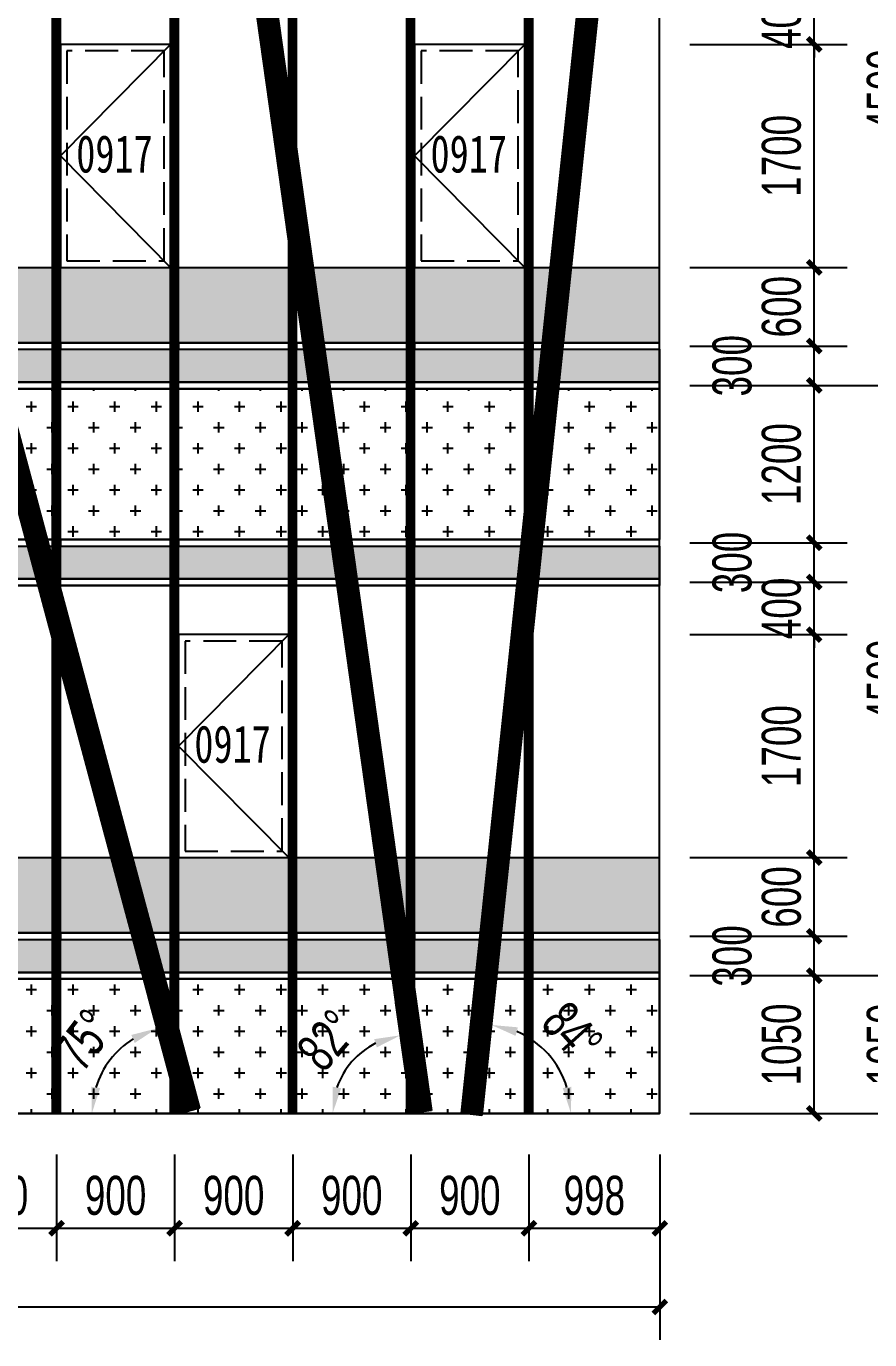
# Model space of a CAD drawing. Extents: x -483182 to 812890, y -390528 to -214858.
# Drawn here: x -419916 to -413487, y -316430 to -306416 of the extents above; entities that cross this region are included whole.
import ezdxf

# ---------------------------------------------------------------- set-up
doc = ezdxf.new("R2010")
doc.units = 0
doc.header["$LTSCALE"] = 1000
doc.header["$MEASUREMENT"] = 0
doc.linetypes.add('DASH', pattern=[0.35, 0.25, -0.1])
for name, color, linetype in [('01-标注_尺寸', 124, 'Continuous'), ('01-标注_轴线坐标', 132, 'Continuous'), ('05-填充_156', 156, 'Continuous'), ('05-填充_168', 168, 'Continuous'), ('05-填充_18', 18, 'Continuous'), ('05-填充_天正', 14, 'Continuous'), ('A-C_幕墙龙骨', 133, 'Continuous'), ('A-C_窗', 140, 'Continuous'), ('D-铝板', 181, 'Continuous')]:
    doc.layers.add(name, color=color, linetype=linetype)
doc.layers.add('04-不打印_辅助线', color=165, linetype='Continuous', plot=False)
doc.styles.add('_TCH_DIM_T3', font='ros.shx', dxfattribs={"width": 0.705882, "bigfont": 'jd.shx'})
doc.styles.get("Standard").update_dxf_attribs({"font": 'STXIHEI_0.TTF', "width": 0.75})
doc.dimstyles.new('_TCH_ARCH&&100', dxfattribs={"dimtxt": 297.5, "dimasz": 100, "dimexe": 250, "dimexo": 300, "dimgap": 100, "dimtad": 1, "dimdec": 0, "dimzin": 0, "dimdsep": 46, "dimtxsty": '_TCH_DIM_T3', "dimblk": 'ARCHTICK', "dimcen": 0.09, "dimclrt": 7, "dimazin": 2, "dimtfac": 1, "dimtdec": 0, "dimtix": 1, "dimtmove": 2, "dimatfit": 3, "dimfxl": 0, "dimtolj": 1, "dimtzin": 0, "dimarcsym": 0})
doc.dimstyles.new('_TCH_ARROW&&100', dxfattribs={"dimtxt": 297.5, "dimasz": 200, "dimexe": 250, "dimexo": 300, "dimgap": 100, "dimtad": 1, "dimdec": 0, "dimzin": 0, "dimdsep": 46, "dimtxsty": '_TCH_DIM_T3', "dimcen": 0.09, "dimclrt": 7, "dimazin": 2, "dimtfac": 1, "dimtdec": 0, "dimtix": 1, "dimtmove": 2, "dimatfit": 3, "dimfxl": 0, "dimtolj": 1, "dimtzin": 0, "dimarcsym": 0})
pattern_1 = [(0, (-32122, 317429.43), (158.75, 158.75), [79.375, -238.125]), (90, (-32082.32, 317389.74), (-158.75, 158.75), [79.375, -238.125])]
pattern_2 = [(0, (-32249, 317429.43), (158.75, 158.75), [79.375, -238.125]), (90, (-32209.32, 317389.74), (-158.75, 158.75), [79.375, -238.125])]
pattern_3 = [(50, (-79620, 360570.43), (364.36934, -31.87817), [38.1, -419.1]), (355, (-79620, 360570.43), (-70.48565, 382.1133), [30.48, -335.28]), (100.451, (-79589.64, 360567.77), (293.885, 350.23338), [32.38, -356.18]), (46.1842, (-79620, 360672.03), (542.1581, -84.08466), [57.15, -628.65]), (96.6356, (-79574.8, 360665), (474.8085, 494.8511), [48.57, -534.27]), (351.184, (-79620, 360672.03), (474.8092, 494.8502), [45.72, -502.92]), (21, (-79569.2, 360646.63), (303.22976, -204.53104), [38.1, -419.1]), (326, (-79569.2, 360646.63), (123.60406, 368.37593), [30.48, -335.28]), (71.4514, (-79543.93, 360629.6), (426.83298, 163.8457), [32.38, -356.18]), (37.5, (-79620, 360570.43), (6.177207, 169.11008), [0, -331.216, 0, -340.36, 0, -336.55]), (7.5, (-79620, 360570.43), (133.639325, 200.36115), [0, -194.056, 0, -323.596, 0, -128.27]), (327.5, (-79733.28, 360570.43), (271.18119, -11.45749), [0, -127, 0, -396.24, 0, -525.78]), (317.5, (-79784.08, 360570.43), (296.25836, 50.85298), [0, -165.1, 0, -263.144, 0, -373.38])]

# ---------------------------------------------------------------- blocks, each defined once
blk = doc.blocks.new('*U395')
at = {"layer": '05-填充_156'}
h = blk.add_hatch(dxfattribs=at)
h.set_pattern_fill('CROSS', color=136, scale=100)
h.set_pattern_definition(pattern_1)
h.paths.add_polyline_path([(0, 5375), (967, 5375), (967, 4225), (0, 4225)])
h = blk.add_hatch(dxfattribs=at)
h.set_pattern_fill('CROSS', color=136, scale=100)
h.set_pattern_definition(pattern_1)
h.paths.add_polyline_path([(0, 875), (967, 875), (967, -150), (0, -150)])
at = {"layer": '05-填充_168'}
h = blk.add_hatch(color=256, dxfattribs=at)
h.dxf.hatch_style = 1
h.paths.add_polyline_path([(0, 5675), (967, 5675), (967, 5425), (0, 5425)])
h = blk.add_hatch(color=256, dxfattribs=at)
h.dxf.hatch_style = 1
h.paths.add_polyline_path([(0, 4175), (967, 4175), (967, 3925), (0, 3925)])
h = blk.add_hatch(color=256, dxfattribs=at)
h.dxf.hatch_style = 1
h.paths.add_polyline_path([(0, 1175), (967, 1175), (967, 925), (0, 925)])
for points in [[(0, 6300), (967, 6300)], [(0, 5725), (967, 5725)], [(0, 5675), (967, 5675)], [(0, 5675), (967, 5675)], [(0, 5425), (967, 5425)], [(0, 5375), (967, 5375)], [(0, 4225), (967, 4225)], [(0, 4175), (967, 4175)], [(0, 3925), (967, 3925)], [(0, 3875), (967, 3875)], [(0, 1800), (967, 1800)], [(0, 1225), (967, 1225)], [(0, 1175), (967, 1175)], [(0, 925), (967, 925)], [(0, 875), (967, 875)]]:
    blk.add_lwpolyline(points)
for points in [[(0, 5675), (967, 5675), (967, 5725), (0, 5725)], [(0, 5675), (967, 5675), (967, 5425), (0, 5425)], [(967, 5375), (0, 5375), (0, 5425), (967, 5425)], [(0, 5375), (967, 5375), (967, 4225), (0, 4225)], [(0, 4175), (967, 4175), (967, 4225), (0, 4225)], [(0, 4175), (967, 4175), (967, 3925), (0, 3925)], [(967, 3875), (0, 3875), (0, 3925), (967, 3925)], [(0, 1175), (967, 1175), (967, 1225), (0, 1225)], [(0, 1175), (967, 1175), (967, 925), (0, 925)], [(967, 875), (0, 875), (0, 925), (967, 925)], [(0, 875), (967, 875), (967, -150), (0, -150)]]:
    blk.add_lwpolyline(points, close=True)
blk = doc.blocks.new('*U396')
at = {"layer": '05-填充_156'}
h = blk.add_hatch(dxfattribs=at)
h.set_pattern_fill('CROSS', color=136, scale=100)
h.set_pattern_definition(pattern_2)
h.paths.add_polyline_path([(0, 5375), (840, 5375), (840, 4225), (0, 4225)])
h = blk.add_hatch(dxfattribs=at)
h.set_pattern_fill('CROSS', color=136, scale=100)
h.set_pattern_definition(pattern_2)
h.paths.add_polyline_path([(0, 875), (840, 875), (840, -150), (0, -150)])
at = {"layer": '05-填充_168'}
h = blk.add_hatch(color=256, dxfattribs=at)
h.dxf.hatch_style = 1
h.paths.add_polyline_path([(0, 5675), (840, 5675), (840, 5425), (0, 5425)])
h = blk.add_hatch(color=256, dxfattribs=at)
h.dxf.hatch_style = 1
h.paths.add_polyline_path([(0, 4175), (840, 4175), (840, 3925), (0, 3925)])
h = blk.add_hatch(color=256, dxfattribs=at)
h.dxf.hatch_style = 1
h.paths.add_polyline_path([(0, 1175), (840, 1175), (840, 925), (0, 925)])
for points in [[(0, 6300), (840, 6300)], [(0, 5725), (840, 5725)], [(0, 5675), (840, 5675)], [(0, 5675), (840, 5675)], [(0, 5425), (840, 5425)], [(0, 5375), (840, 5375)], [(0, 4225), (840, 4225)], [(0, 4175), (840, 4175)], [(0, 3925), (840, 3925)], [(0, 3875), (840, 3875)], [(0, 1800), (840, 1800)], [(0, 1225), (840, 1225)], [(0, 1175), (840, 1175)], [(0, 925), (840, 925)], [(0, 875), (840, 875)]]:
    blk.add_lwpolyline(points)
for points in [[(0, 5675), (840, 5675), (840, 5725), (0, 5725)], [(0, 5675), (840, 5675), (840, 5425), (0, 5425)], [(840, 5375), (0, 5375), (0, 5425), (840, 5425)], [(0, 5375), (840, 5375), (840, 4225), (0, 4225)], [(0, 4175), (840, 4175), (840, 4225), (0, 4225)], [(0, 4175), (840, 4175), (840, 3925), (0, 3925)], [(840, 3875), (0, 3875), (0, 3925), (840, 3925)], [(0, 1175), (840, 1175), (840, 1225), (0, 1225)], [(0, 1175), (840, 1175), (840, 925), (0, 925)], [(840, 875), (0, 875), (0, 925), (840, 925)], [(0, 875), (840, 875), (840, -150), (0, -150)]]:
    blk.add_lwpolyline(points, close=True)
blk = doc.blocks.new('*U43')
at = {"layer": 'A-C_窗'}
blk.add_blockref('*U396', (-420, -3150), dxfattribs=at)
blk = doc.blocks.new('*U44')
at = {"layer": 'A-C_窗', "color": 0, "linetype": 'ByBlock', "lineweight": -2, "transparency": 16777216}
for p in [(19800, 0), (20700, 0), (21600, 0), (22500, 0), (23400, 0)]:
    blk.add_blockref('*U43', p, dxfattribs=at)
blk = doc.blocks.new('*U408')
blk.add_lwpolyline([(78, 0), (-78, 0), (-78, 12591), (78, 12591)], close=True)
at = {"layer": '05-填充_18', "const_width": 155}
blk.add_lwpolyline([(0, 0), (0, 12591)], dxfattribs=at)
blk = doc.blocks.new('*U407')
blk.add_lwpolyline([(78, 0), (-78, 0), (-78, 12482), (78, 12482)], close=True)
at = {"layer": '05-填充_18', "const_width": 155}
blk.add_lwpolyline([(0, 0), (0, 12482)], dxfattribs=at)
blk = doc.blocks.new('*U406')
blk.add_lwpolyline([(78, 0), (-78, 0), (-78, 12632), (78, 12632)], close=True)
at = {"layer": '05-填充_18', "const_width": 155}
blk.add_lwpolyline([(0, 0), (0, 12632)], dxfattribs=at)
blk = doc.blocks.new('A$C79AD49DE')
at = {"layer": 'D-铝板'}
for name, p, rotation in [('*U406', (23682, -11012), 353.9999999999999), ('*U407', (23299, -10993), 7.999999999999984), ('*U408', (21532, -10984), 14.99884854727741)]:
    blk.add_blockref(name, p, dxfattribs=dict(at, rotation=rotation))
blk = doc.blocks.new('*U722')
blk.add_lwpolyline([(0, 0), (840, 0), (840, 1700), (0, 1700)], close=True)
blk.add_lwpolyline([(840, 1700), (0, 850), (840, 0)])
at = {"linetype": 'DASH'}
blk.add_lwpolyline([(50, 50), (790, 50), (790, 1650), (50, 1650)], close=True, dxfattribs=at)
at = {"layer": '04-不打印_辅助线', "width": 0.75}
blk.add_text('0917', height=285.4, dxfattribs=at).set_placement((121, 723))
blk = doc.blocks.new('utrstaeyh')
at = {"layer": '05-填充_天正'}
h = blk.add_hatch(dxfattribs=at)
h.set_pattern_fill('AR-CONC', color=256, scale=200)
h.set_pattern_definition(pattern_3)
h.paths.add_polyline_path([(-831, 6300), (-967, 6300), (-967, 5725), (-892, 5725)])
h.paths.add_polyline_path([(-675, 6300), (0, 6300), (0, 5725), (-736, 5725)])
h.paths.add_polyline_path([(-1027, 6300), (-1867, 6300), (-1867, 5725), (-1027, 5725)])
h.paths.add_polyline_path([(-1927, 6300), (-2641, 6300), (-2561, 5725), (-1927, 5725)])
h.paths.add_polyline_path([(-2827, 6300), (-3667, 6300), (-3667, 5725), (-2827, 5725)])
h.paths.add_polyline_path([(-3727, 6300), (-4567, 6300), (-4567, 5725), (-3727, 5725)])
h.paths.add_polyline_path([(-4627, 6300), (-5224, 6300), (-5070, 5725), (-4627, 5725)])
h.paths.add_polyline_path([(-5385, 6300), (-5467, 6300), (-5467, 5725), (-5231, 5725)])
h.paths.add_polyline_path([(-5527, 6300), (-6367, 6300), (-6367, 5725), (-5527, 5725)])
h.paths.add_polyline_path([(-8041, 6300), (-8167, 6300), (-8167, 5725), (-8101, 5725)])
h.paths.add_polyline_path([(-6427, 6300), (-7267, 6300), (-7267, 5725), (-6427, 5725)])
h.paths.add_polyline_path([(-7327, 6300), (-7885, 6300), (-7945, 5725), (-7327, 5725)])
h.paths.add_polyline_path([(-8227, 6300), (-8861, 6300), (-8962, 5725), (-8227, 5725)])
h.paths.add_polyline_path([(-9127, 6300), (-9967, 6300), (-9967, 5725), (-9127, 5725)])
h.paths.add_polyline_path([(-10927, 5725), (-10927, 6213), (-11105, 5725)])
h.paths.add_polyline_path([(-10027, 6300), (-10867, 6300), (-10867, 5725), (-10027, 5725)])
h.paths.add_polyline_path([(-11060, 6300), (-11767, 6300), (-11767, 5725), (-11270, 5725)])
h.paths.add_polyline_path([(-11827, 6300), (-12667, 6300), (-12667, 5725), (-11827, 5725)])
h.paths.add_polyline_path([(-12727, 6300), (-13567, 6300), (-13567, 5725), (-12727, 5725)])
h.paths.add_polyline_path([(-13627, 6300), (-14467, 6300), (-14467, 6238), (-14404, 5725), (-13627, 5725)])
h.paths.add_polyline_path([(-14631, 6300), (-15367, 6300), (-15367, 5725), (-14560, 5725)])
h.paths.add_polyline_path([(-15427, 6300), (-16267, 6300), (-16267, 5725), (-15427, 5725)])
h.paths.add_polyline_path([(-16327, 6300), (-16921, 6300), (-17043, 5725), (-16327, 5725)])
h.paths.add_polyline_path([(-17227, 6300), (-18067, 6300), (-18067, 5725), (-17227, 5725)])
h.paths.add_polyline_path([(-18127, 6300), (-18967, 6300), (-18967, 5725), (-18127, 5725)])
h.paths.add_polyline_path([(-19027, 6300), (-19291, 6300), (-19467, 5725), (-19027, 5725)])
h.paths.add_polyline_path([(-19453, 6300), (-19867, 6300), (-19867, 5725), (-19629, 5725)])
h.paths.add_polyline_path([(-19927, 6300), (-20544, 6300), (-20720, 5725), (-19927, 5725)])
h.paths.add_polyline_path([(-24427, 6300), (-25267, 6300), (-25267, 5725), (-24427, 5725)])
h.paths.add_polyline_path([(-23875, 6300), (-24367, 6300), (-24367, 5725), (-23815, 5725)])
h.paths.add_polyline_path([(-23527, 6300), (-23719, 6300), (-23659, 5725), (-23527, 5725)])
h.paths.add_polyline_path([(-22627, 6300), (-23467, 6300), (-23467, 5725), (-22627, 5725)])
h.paths.add_polyline_path([(-21727, 6300), (-22567, 6300), (-22567, 5725), (-21727, 5725)])
h.paths.add_polyline_path([(-20882, 5725), (-20827, 5905), (-20827, 6300), (-21667, 6300), (-21667, 5725)])
h = blk.add_hatch(dxfattribs=at)
h.set_pattern_fill('AR-CONC', color=256, scale=200)
h.set_pattern_definition(pattern_3)
h.paths.add_polyline_path([(-967, 1800), (0, 1800), (0, 1225), (-967, 1225)])
h.paths.add_polyline_path([(-1148, 1800), (-1027, 1800), (-1027, 1225), (-1209, 1225)])
h.paths.add_polyline_path([(-1927, 1800), (-2009, 1800), (-1927, 1217)])
h.paths.add_polyline_path([(-1867, 1800), (-1304, 1800), (-1365, 1225), (-1867, 1225)])
h.paths.add_polyline_path([(-2767, 1800), (-2165, 1800), (-2085, 1225), (-2767, 1225)])
h.paths.add_polyline_path([(-2827, 1800), (-3667, 1800), (-3667, 1225), (-2827, 1225)])
h.paths.add_polyline_path([(-4019, 1800), (-3727, 1800), (-3727, 1225), (-3865, 1225)])
h.paths.add_polyline_path([(-4179, 1800), (-4567, 1800), (-4567, 1225), (-4025, 1225)])
h.paths.add_polyline_path([(-4627, 1800), (-5467, 1800), (-5467, 1225), (-4627, 1225)])
h.paths.add_polyline_path([(-6367, 1800), (-5527, 1800), (-5527, 1225), (-6367, 1225)])
h.paths.add_polyline_path([(-7267, 1800), (-6427, 1800), (-6427, 1225), (-7267, 1225)])
h.paths.add_polyline_path([(-8167, 1800), (-7327, 1800), (-7327, 1225), (-8167, 1225)])
h.paths.add_polyline_path([(-8227, 1800), (-8358, 1800), (-8418, 1225), (-8227, 1225)])
h.paths.add_polyline_path([(-9067, 1800), (-8514, 1800), (-8574, 1225), (-9067, 1225)])
h.paths.add_polyline_path([(-9654, 1800), (-9127, 1800), (-9127, 1225), (-9755, 1225)])
h.paths.add_polyline_path([(-9811, 1800), (-9967, 1800), (-9967, 1225), (-9913, 1225)])
h.paths.add_polyline_path([(-10027, 1800), (-10867, 1800), (-10867, 1225), (-10027, 1225)])
h.paths.add_polyline_path([(-11767, 1800), (-10927, 1800), (-10927, 1225), (-11767, 1225)])
h.paths.add_polyline_path([(-11827, 1800), (-12533, 1800), (-12667, 1433), (-12667, 1225), (-11827, 1225)])
h.paths.add_polyline_path([(-12727, 1800), (-12727, 1721), (-12908, 1225), (-13567, 1225), (-13567, 1800)])
h.paths.add_polyline_path([(-13922, 1800), (-13627, 1800), (-13627, 1225), (-13851, 1225)])
h.paths.add_polyline_path([(-14078, 1800), (-14467, 1800), (-14467, 1225), (-14008, 1225)])
h.paths.add_polyline_path([(-15367, 1800), (-14527, 1800), (-14527, 1225), (-15367, 1225)])
h.paths.add_polyline_path([(-15427, 1800), (-16267, 1800), (-16267, 1225), (-15427, 1225)])
h.paths.add_polyline_path([(-16327, 1800), (-17167, 1800), (-17167, 1225), (-16327, 1225)])
h.paths.add_polyline_path([(-17877, 1800), (-17227, 1800), (-17227, 1225), (-17999, 1225)])
h.paths.add_polyline_path([(-18127, 1800), (-18967, 1800), (-18967, 1225), (-18158, 1225), (-18127, 1370)])
h.paths.add_polyline_path([(-19867, 1800), (-19027, 1800), (-19027, 1225), (-19867, 1225)])
h.paths.add_polyline_path([(-20667, 1800), (-19927, 1800), (-19927, 1225), (-20767, 1225), (-20767, 1473)])
h.paths.add_polyline_path([(-20829, 1800), (-21667, 1800), (-21667, 1225), (-21005, 1225)])
h.paths.add_polyline_path([(-21727, 1800), (-21920, 1800), (-22096, 1225), (-21727, 1225)])
h.paths.add_polyline_path([(-22082, 1800), (-22567, 1800), (-22567, 1225), (-22258, 1225)])
h.paths.add_polyline_path([(-23246, 1800), (-22627, 1800), (-22627, 1225), (-23186, 1225)])
h.paths.add_polyline_path([(-23402, 1800), (-23467, 1800), (-23467, 1225), (-23342, 1225)])
h.paths.add_polyline_path([(-24427, 1800), (-25267, 1800), (-25267, 1225), (-24427, 1225)])
h.paths.add_polyline_path([(-23527, 1800), (-24367, 1800), (-24367, 1225), (-23527, 1225)])
at = {"layer": '05-填充_18', "const_width": 60}
for points in [[(-1897, -150), (-1897, 12301)], [(-997, -150), (-997, 12348)], [(-3697, -150), (-3697, 12206)], [(-2797, -150), (-2797, 12253)], [(-4597, -150), (-4597, 12159)]]:
    blk.add_lwpolyline(points, dxfattribs=at)
at = {"layer": 'A-C_幕墙龙骨'}
for points in [[(-1027, -150), (-1027, 12346)], [(-967, -150), (-967, 12349)], [(-2827, -150), (-2827, 12252)], [(-2767, -150), (-2767, 12255)], [(-1927, -150), (-1927, 12299)], [(-1867, -150), (-1867, 12302)], [(-4627, -150), (-4627, 12157)], [(-4567, -150), (-4567, 12161)], [(-3727, -150), (-3727, 12205)], [(-3667, -150), (-3667, 12208)]]:
    blk.add_lwpolyline(points, dxfattribs=at)
at = {"layer": 'A-C_窗'}
blk.add_lwpolyline([(0, 12400), (-26711, 11000), (-26711, 7013), (-25299, 7000), (-25297, -150), (0, -150), (0, 12400)], dxfattribs=at)
for name, p in [('*U722', (-4567, 6300)), ('*U722', (-1867, 6300)), ('*U44', (-24847, 3150)), ('*U395', (-967, 0))]:
    blk.add_blockref(name, p, dxfattribs=at)
at = {"layer": 'D-铝板'}
blk.add_blockref('A$C79AD49DE', (-25114, 10854), dxfattribs=at)
blk = doc.blocks.new('_ArchTick')
at = {"color": 0, "linetype": 'ByBlock', "const_width": 0.4}
blk.add_lwpolyline([(-0.5, -0.5), (0.5, 0.5)], dxfattribs=at)
blk = doc.blocks.new('*D1671')
at = {"layer": '01-标注_尺寸', "color": 0, "lineweight": -2, "transparency": 16777216}
for p, q in [((-420585, -315018), (-420585, -315830)), ((-419685, -315018), (-419685, -315830)), ((-420585, -315580), (-419685, -315580))]:
    blk.add_line(p, q, dxfattribs=at)
at = {"layer": 'Defpoints', "color": 0, "transparency": 16777216}
for p in [(-420585, -314718), (-419685, -314718), (-419685, -315580)]:
    blk.add_point(p, dxfattribs=at)
at = {"layer": '01-标注_尺寸', "color": 0, "lineweight": -2, "transparency": 16777216, "xscale": 100, "yscale": 100, "zscale": 100, "rotation": 180}
blk.add_blockref('_ArchTick', (-420585, -315580), dxfattribs=at)
at = {"layer": '01-标注_尺寸', "color": 0, "lineweight": -2, "transparency": 16777216, "xscale": 100, "yscale": 100, "zscale": 100}
blk.add_blockref('_ArchTick', (-419685, -315580), dxfattribs=at)
at = {"layer": '01-标注_尺寸', "color": 7, "transparency": 16777216, "insert": (-420135, -315331), "char_height": 297.5, "attachment_point": 5, "style": '_TCH_DIM_T3'}
blk.add_mtext('\\A1;900', dxfattribs=at)
blk = doc.blocks.new('*D1672')
at = {"layer": '01-标注_尺寸', "color": 0, "lineweight": -2, "transparency": 16777216}
for p, q in [((-419685, -315018), (-419685, -315830)), ((-418785, -315018), (-418785, -315830)), ((-419685, -315580), (-418785, -315580))]:
    blk.add_line(p, q, dxfattribs=at)
at = {"layer": 'Defpoints', "color": 0, "transparency": 16777216}
for p in [(-419685, -314718), (-418785, -314718), (-418785, -315580)]:
    blk.add_point(p, dxfattribs=at)
at = {"layer": '01-标注_尺寸', "color": 0, "lineweight": -2, "transparency": 16777216, "xscale": 100, "yscale": 100, "zscale": 100, "rotation": 180}
blk.add_blockref('_ArchTick', (-419685, -315580), dxfattribs=at)
at = {"layer": '01-标注_尺寸', "color": 0, "lineweight": -2, "transparency": 16777216, "xscale": 100, "yscale": 100, "zscale": 100}
blk.add_blockref('_ArchTick', (-418785, -315580), dxfattribs=at)
at = {"layer": '01-标注_尺寸', "color": 7, "transparency": 16777216, "insert": (-419235, -315331), "char_height": 297.5, "attachment_point": 5, "style": '_TCH_DIM_T3'}
blk.add_mtext('\\A1;900', dxfattribs=at)
blk = doc.blocks.new('*D1673')
at = {"layer": '01-标注_尺寸', "color": 0, "lineweight": -2, "transparency": 16777216}
for p, q in [((-418785, -315018), (-418785, -315830)), ((-417885, -315018), (-417885, -315830)), ((-418785, -315580), (-417885, -315580))]:
    blk.add_line(p, q, dxfattribs=at)
at = {"layer": 'Defpoints', "color": 0, "transparency": 16777216}
for p in [(-418785, -314718), (-417885, -314718), (-417885, -315580)]:
    blk.add_point(p, dxfattribs=at)
at = {"layer": '01-标注_尺寸', "color": 0, "lineweight": -2, "transparency": 16777216, "xscale": 100, "yscale": 100, "zscale": 100, "rotation": 180}
blk.add_blockref('_ArchTick', (-418785, -315580), dxfattribs=at)
at = {"layer": '01-标注_尺寸', "color": 0, "lineweight": -2, "transparency": 16777216, "xscale": 100, "yscale": 100, "zscale": 100}
blk.add_blockref('_ArchTick', (-417885, -315580), dxfattribs=at)
at = {"layer": '01-标注_尺寸', "color": 7, "transparency": 16777216, "insert": (-418335, -315331), "char_height": 297.5, "attachment_point": 5, "style": '_TCH_DIM_T3'}
blk.add_mtext('\\A1;900', dxfattribs=at)
blk = doc.blocks.new('*D1674')
at = {"layer": '01-标注_尺寸', "color": 0, "lineweight": -2, "transparency": 16777216}
for p, q in [((-417885, -315018), (-417885, -315830)), ((-416985, -315018), (-416985, -315830)), ((-417885, -315580), (-416985, -315580))]:
    blk.add_line(p, q, dxfattribs=at)
at = {"layer": 'Defpoints', "color": 0, "transparency": 16777216}
for p in [(-417885, -314718), (-416985, -314718), (-416985, -315580)]:
    blk.add_point(p, dxfattribs=at)
at = {"layer": '01-标注_尺寸', "color": 0, "lineweight": -2, "transparency": 16777216, "xscale": 100, "yscale": 100, "zscale": 100, "rotation": 180}
blk.add_blockref('_ArchTick', (-417885, -315580), dxfattribs=at)
at = {"layer": '01-标注_尺寸', "color": 0, "lineweight": -2, "transparency": 16777216, "xscale": 100, "yscale": 100, "zscale": 100}
blk.add_blockref('_ArchTick', (-416985, -315580), dxfattribs=at)
at = {"layer": '01-标注_尺寸', "color": 7, "transparency": 16777216, "insert": (-417435, -315331), "char_height": 297.5, "attachment_point": 5, "style": '_TCH_DIM_T3'}
blk.add_mtext('\\A1;900', dxfattribs=at)
blk = doc.blocks.new('*D1675')
at = {"layer": '01-标注_尺寸', "color": 0, "lineweight": -2, "transparency": 16777216}
for p, q in [((-416985, -315018), (-416985, -315830)), ((-416085, -315018), (-416085, -315830)), ((-416985, -315580), (-416085, -315580))]:
    blk.add_line(p, q, dxfattribs=at)
at = {"layer": 'Defpoints', "color": 0, "transparency": 16777216}
for p in [(-416985, -314718), (-416085, -314718), (-416085, -315580)]:
    blk.add_point(p, dxfattribs=at)
at = {"layer": '01-标注_尺寸', "color": 0, "lineweight": -2, "transparency": 16777216, "xscale": 100, "yscale": 100, "zscale": 100, "rotation": 180}
blk.add_blockref('_ArchTick', (-416985, -315580), dxfattribs=at)
at = {"layer": '01-标注_尺寸', "color": 0, "lineweight": -2, "transparency": 16777216, "xscale": 100, "yscale": 100, "zscale": 100}
blk.add_blockref('_ArchTick', (-416085, -315580), dxfattribs=at)
at = {"layer": '01-标注_尺寸', "color": 7, "transparency": 16777216, "insert": (-416535, -315331), "char_height": 297.5, "attachment_point": 5, "style": '_TCH_DIM_T3'}
blk.add_mtext('\\A1;900', dxfattribs=at)
blk = doc.blocks.new('*D1676')
at = {"layer": '01-标注_尺寸', "color": 0, "lineweight": -2, "transparency": 16777216}
for p, q in [((-416085, -315018), (-416085, -315830)), ((-415087, -315018), (-415087, -315830)), ((-416085, -315580), (-415087, -315580))]:
    blk.add_line(p, q, dxfattribs=at)
at = {"layer": 'Defpoints', "color": 0, "transparency": 16777216}
for p in [(-416085, -314718), (-415087, -314718), (-415087, -315580)]:
    blk.add_point(p, dxfattribs=at)
at = {"layer": '01-标注_尺寸', "color": 0, "lineweight": -2, "transparency": 16777216, "xscale": 100, "yscale": 100, "zscale": 100, "rotation": 180}
blk.add_blockref('_ArchTick', (-416085, -315580), dxfattribs=at)
at = {"layer": '01-标注_尺寸', "color": 0, "lineweight": -2, "transparency": 16777216, "xscale": 100, "yscale": 100, "zscale": 100}
blk.add_blockref('_ArchTick', (-415087, -315580), dxfattribs=at)
at = {"layer": '01-标注_尺寸', "color": 7, "transparency": 16777216, "insert": (-415586, -315331), "char_height": 297.5, "attachment_point": 5, "style": '_TCH_DIM_T3'}
blk.add_mtext('\\A1;998', dxfattribs=at)
blk = doc.blocks.new('*D1677')
at = {"layer": '01-标注_尺寸', "color": 0, "lineweight": -2, "transparency": 16777216}
for p, q in [((-441799, -315118), (-441799, -316430)), ((-415087, -315118), (-415087, -316430)), ((-441799, -316180), (-415087, -316180))]:
    blk.add_line(p, q, dxfattribs=at)
at = {"layer": 'Defpoints', "color": 0, "transparency": 16777216}
for p in [(-441799, -314818), (-415087, -314818), (-415087, -316180)]:
    blk.add_point(p, dxfattribs=at)
at = {"layer": '01-标注_尺寸', "color": 0, "lineweight": -2, "transparency": 16777216, "xscale": 100, "yscale": 100, "zscale": 100, "rotation": 180}
blk.add_blockref('_ArchTick', (-441799, -316180), dxfattribs=at)
at = {"layer": '01-标注_尺寸', "color": 0, "lineweight": -2, "transparency": 16777216, "xscale": 100, "yscale": 100, "zscale": 100}
blk.add_blockref('_ArchTick', (-415087, -316180), dxfattribs=at)
at = {"layer": '01-标注_尺寸', "color": 7, "transparency": 16777216, "insert": (-428443, -315931), "char_height": 297.5, "attachment_point": 5, "style": '_TCH_DIM_T3'}
blk.add_mtext('\\A1;26711', dxfattribs=at)
blk = doc.blocks.new('*D1987')
at = {"layer": '01-标注_轴线坐标', "color": 0, "lineweight": -2, "transparency": 16777216}
for p, q in [((-414185, -313654), (-412860, -313654)), ((-413110, -314704), (-413110, -313654)), ((-414185, -314704), (-412860, -314704))]:
    blk.add_line(p, q, dxfattribs=at)
at = {"layer": 'Defpoints', "color": 0, "transparency": 16777216}
for p in [(-414485, -313654), (-413110, -313654), (-414485, -314704)]:
    blk.add_point(p, dxfattribs=at)
at = {"layer": '01-标注_轴线坐标', "color": 0, "lineweight": -2, "transparency": 16777216, "xscale": 100, "yscale": 100, "zscale": 100}
for p, rotation in [((-413110, -313654), 90), ((-413110, -314704), 270)]:
    blk.add_blockref('_ArchTick', p, dxfattribs=dict(at, rotation=rotation))
at = {"layer": '01-标注_轴线坐标', "color": 7, "transparency": 16777216, "insert": (-413359, -314179), "char_height": 297.5, "attachment_point": 5, "rotation": 90, "style": '_TCH_DIM_T3'}
blk.add_mtext('\\A1;1050', dxfattribs=at)
blk = doc.blocks.new('*D1988')
at = {"layer": '01-标注_轴线坐标', "color": 0, "lineweight": -2, "transparency": 16777216}
for p, q in [((-414185, -309154), (-412860, -309154)), ((-413110, -313654), (-413110, -309154)), ((-414185, -313654), (-412860, -313654))]:
    blk.add_line(p, q, dxfattribs=at)
at = {"layer": 'Defpoints', "color": 0, "transparency": 16777216}
for p in [(-414485, -309154), (-413110, -309154), (-414485, -313654)]:
    blk.add_point(p, dxfattribs=at)
at = {"layer": '01-标注_轴线坐标', "color": 0, "lineweight": -2, "transparency": 16777216, "xscale": 100, "yscale": 100, "zscale": 100}
for p, rotation in [((-413110, -309154), 90), ((-413110, -313654), 270)]:
    blk.add_blockref('_ArchTick', p, dxfattribs=dict(at, rotation=rotation))
at = {"layer": '01-标注_轴线坐标', "color": 7, "transparency": 16777216, "insert": (-413359, -311404), "char_height": 297.5, "attachment_point": 5, "rotation": 90, "style": '_TCH_DIM_T3'}
blk.add_mtext('\\A1;4500', dxfattribs=at)
blk = doc.blocks.new('*D1989')
at = {"layer": '01-标注_轴线坐标', "color": 0, "lineweight": -2, "transparency": 16777216}
for p, q in [((-414185, -304654), (-412860, -304654)), ((-413110, -309154), (-413110, -304654)), ((-414185, -309154), (-412860, -309154))]:
    blk.add_line(p, q, dxfattribs=at)
at = {"layer": 'Defpoints', "color": 0, "transparency": 16777216}
for p in [(-414485, -304654), (-413110, -304654), (-414485, -309154)]:
    blk.add_point(p, dxfattribs=at)
at = {"layer": '01-标注_轴线坐标', "color": 0, "lineweight": -2, "transparency": 16777216, "xscale": 100, "yscale": 100, "zscale": 100}
for p, rotation in [((-413110, -304654), 90), ((-413110, -309154), 270)]:
    blk.add_blockref('_ArchTick', p, dxfattribs=dict(at, rotation=rotation))
at = {"layer": '01-标注_轴线坐标', "color": 7, "transparency": 16777216, "insert": (-413359, -306904), "char_height": 297.5, "attachment_point": 5, "rotation": 90, "style": '_TCH_DIM_T3'}
blk.add_mtext('\\A1;4500', dxfattribs=at)
blk = doc.blocks.new('*D1991')
at = {"layer": '01-标注_尺寸', "color": 0, "lineweight": -2, "transparency": 16777216}
for p, q in [((-414858, -313654), (-413660, -313654)), ((-413910, -314704), (-413910, -313654)), ((-414858, -314704), (-413660, -314704))]:
    blk.add_line(p, q, dxfattribs=at)
at = {"layer": 'Defpoints', "color": 0, "transparency": 16777216}
for p in [(-415158, -313654), (-413910, -313654), (-415158, -314704)]:
    blk.add_point(p, dxfattribs=at)
at = {"layer": '01-标注_尺寸', "color": 0, "lineweight": -2, "transparency": 16777216, "xscale": 100, "yscale": 100, "zscale": 100}
for p, rotation in [((-413910, -313654), 90), ((-413910, -314704), 270)]:
    blk.add_blockref('_ArchTick', p, dxfattribs=dict(at, rotation=rotation))
at = {"layer": '01-标注_尺寸', "color": 7, "transparency": 16777216, "insert": (-414159, -314179), "char_height": 297.5, "attachment_point": 5, "rotation": 90, "style": '_TCH_DIM_T3'}
blk.add_mtext('\\A1;1050', dxfattribs=at)
blk = doc.blocks.new('*D1992')
at = {"layer": '01-标注_尺寸', "color": 0, "lineweight": -2, "transparency": 16777216}
for p, q in [((-414858, -313354), (-413660, -313354)), ((-413910, -313654), (-413910, -313354)), ((-414858, -313654), (-413660, -313654))]:
    blk.add_line(p, q, dxfattribs=at)
at = {"layer": 'Defpoints', "color": 0, "transparency": 16777216}
for p in [(-415158, -313354), (-413910, -313354), (-415158, -313654)]:
    blk.add_point(p, dxfattribs=at)
at = {"layer": '01-标注_尺寸', "color": 0, "lineweight": -2, "transparency": 16777216, "xscale": 100, "yscale": 100, "zscale": 100}
for p, rotation in [((-413910, -313354), 90), ((-413910, -313654), 270)]:
    blk.add_blockref('_ArchTick', p, dxfattribs=dict(at, rotation=rotation))
at = {"layer": '01-标注_尺寸', "color": 7, "transparency": 16777216, "insert": (-414535, -313504), "char_height": 297.5, "attachment_point": 5, "rotation": 90, "style": '_TCH_DIM_T3'}
blk.add_mtext('\\A1;300', dxfattribs=at)
blk = doc.blocks.new('*D1993')
at = {"layer": '01-标注_尺寸', "color": 0, "lineweight": -2, "transparency": 16777216}
for p, q in [((-414858, -312754), (-413660, -312754)), ((-413910, -313354), (-413910, -312754)), ((-414858, -313354), (-413660, -313354))]:
    blk.add_line(p, q, dxfattribs=at)
at = {"layer": 'Defpoints', "color": 0, "transparency": 16777216}
for p in [(-415158, -312754), (-413910, -312754), (-415158, -313354)]:
    blk.add_point(p, dxfattribs=at)
at = {"layer": '01-标注_尺寸', "color": 0, "lineweight": -2, "transparency": 16777216, "xscale": 100, "yscale": 100, "zscale": 100}
for p, rotation in [((-413910, -312754), 90), ((-413910, -313354), 270)]:
    blk.add_blockref('_ArchTick', p, dxfattribs=dict(at, rotation=rotation))
at = {"layer": '01-标注_尺寸', "color": 7, "transparency": 16777216, "insert": (-414159, -313054), "char_height": 297.5, "attachment_point": 5, "rotation": 90, "style": '_TCH_DIM_T3'}
blk.add_mtext('\\A1;600', dxfattribs=at)
blk = doc.blocks.new('*D1994')
at = {"layer": '01-标注_尺寸', "color": 0, "lineweight": -2, "transparency": 16777216}
for p, q in [((-414858, -311054), (-413660, -311054)), ((-413910, -312754), (-413910, -311054)), ((-414858, -312754), (-413660, -312754))]:
    blk.add_line(p, q, dxfattribs=at)
at = {"layer": 'Defpoints', "color": 0, "transparency": 16777216}
for p in [(-415158, -311054), (-413910, -311054), (-415158, -312754)]:
    blk.add_point(p, dxfattribs=at)
at = {"layer": '01-标注_尺寸', "color": 0, "lineweight": -2, "transparency": 16777216, "xscale": 100, "yscale": 100, "zscale": 100}
for p, rotation in [((-413910, -311054), 90), ((-413910, -312754), 270)]:
    blk.add_blockref('_ArchTick', p, dxfattribs=dict(at, rotation=rotation))
at = {"layer": '01-标注_尺寸', "color": 7, "transparency": 16777216, "insert": (-414159, -311904), "char_height": 297.5, "attachment_point": 5, "rotation": 90, "style": '_TCH_DIM_T3'}
blk.add_mtext('\\A1;1700', dxfattribs=at)
blk = doc.blocks.new('*D1995')
at = {"layer": '01-标注_尺寸', "color": 0, "lineweight": -2, "transparency": 16777216}
for p, q in [((-413910, -310654), (-413910, -310554)), ((-414858, -310654), (-413660, -310654)), ((-413910, -311054), (-413910, -310654)), ((-414858, -311054), (-413660, -311054)), ((-413910, -311054), (-413910, -311154))]:
    blk.add_line(p, q, dxfattribs=at)
at = {"layer": 'Defpoints', "color": 0, "transparency": 16777216}
for p in [(-415158, -310654), (-413910, -310654), (-415158, -311054)]:
    blk.add_point(p, dxfattribs=at)
at = {"layer": '01-标注_尺寸', "color": 0, "lineweight": -2, "transparency": 16777216, "xscale": 100, "yscale": 100, "zscale": 100}
for p, rotation in [((-413910, -310654), 270), ((-413910, -311054), 90)]:
    blk.add_blockref('_ArchTick', p, dxfattribs=dict(at, rotation=rotation))
at = {"layer": '01-标注_尺寸', "color": 7, "transparency": 16777216, "insert": (-414159, -310854), "char_height": 297.5, "attachment_point": 5, "rotation": 90, "style": '_TCH_DIM_T3'}
blk.add_mtext('\\A1;400', dxfattribs=at)
blk = doc.blocks.new('*D1996')
at = {"layer": '01-标注_尺寸', "color": 0, "lineweight": -2, "transparency": 16777216}
for p, q in [((-414858, -310354), (-413660, -310354)), ((-413910, -310654), (-413910, -310354)), ((-414858, -310654), (-413660, -310654))]:
    blk.add_line(p, q, dxfattribs=at)
at = {"layer": 'Defpoints', "color": 0, "transparency": 16777216}
for p in [(-415158, -310354), (-413910, -310354), (-415158, -310654)]:
    blk.add_point(p, dxfattribs=at)
at = {"layer": '01-标注_尺寸', "color": 0, "lineweight": -2, "transparency": 16777216, "xscale": 100, "yscale": 100, "zscale": 100}
for p, rotation in [((-413910, -310354), 90), ((-413910, -310654), 270)]:
    blk.add_blockref('_ArchTick', p, dxfattribs=dict(at, rotation=rotation))
at = {"layer": '01-标注_尺寸', "color": 7, "transparency": 16777216, "insert": (-414535, -310504), "char_height": 297.5, "attachment_point": 5, "rotation": 90, "style": '_TCH_DIM_T3'}
blk.add_mtext('\\A1;300', dxfattribs=at)
blk = doc.blocks.new('*D1997')
at = {"layer": '01-标注_尺寸', "color": 0, "lineweight": -2, "transparency": 16777216}
for p, q in [((-414858, -309154), (-413660, -309154)), ((-413910, -310354), (-413910, -309154)), ((-414858, -310354), (-413660, -310354))]:
    blk.add_line(p, q, dxfattribs=at)
at = {"layer": 'Defpoints', "color": 0, "transparency": 16777216}
for p in [(-415158, -309154), (-413910, -309154), (-415158, -310354)]:
    blk.add_point(p, dxfattribs=at)
at = {"layer": '01-标注_尺寸', "color": 0, "lineweight": -2, "transparency": 16777216, "xscale": 100, "yscale": 100, "zscale": 100}
for p, rotation in [((-413910, -309154), 90), ((-413910, -310354), 270)]:
    blk.add_blockref('_ArchTick', p, dxfattribs=dict(at, rotation=rotation))
at = {"layer": '01-标注_尺寸', "color": 7, "transparency": 16777216, "insert": (-414159, -309754), "char_height": 297.5, "attachment_point": 5, "rotation": 90, "style": '_TCH_DIM_T3'}
blk.add_mtext('\\A1;1200', dxfattribs=at)
blk = doc.blocks.new('*D1998')
at = {"layer": '01-标注_尺寸', "color": 0, "lineweight": -2, "transparency": 16777216}
for p, q in [((-414858, -308854), (-413660, -308854)), ((-413910, -309154), (-413910, -308854)), ((-414858, -309154), (-413660, -309154))]:
    blk.add_line(p, q, dxfattribs=at)
at = {"layer": 'Defpoints', "color": 0, "transparency": 16777216}
for p in [(-415158, -308854), (-413910, -308854), (-415158, -309154)]:
    blk.add_point(p, dxfattribs=at)
at = {"layer": '01-标注_尺寸', "color": 0, "lineweight": -2, "transparency": 16777216, "xscale": 100, "yscale": 100, "zscale": 100}
for p, rotation in [((-413910, -308854), 90), ((-413910, -309154), 270)]:
    blk.add_blockref('_ArchTick', p, dxfattribs=dict(at, rotation=rotation))
at = {"layer": '01-标注_尺寸', "color": 7, "transparency": 16777216, "insert": (-414535, -309004), "char_height": 297.5, "attachment_point": 5, "rotation": 90, "style": '_TCH_DIM_T3'}
blk.add_mtext('\\A1;300', dxfattribs=at)
blk = doc.blocks.new('*D1999')
at = {"layer": '01-标注_尺寸', "color": 0, "lineweight": -2, "transparency": 16777216}
for p, q in [((-414858, -308254), (-413660, -308254)), ((-413910, -308854), (-413910, -308254)), ((-414858, -308854), (-413660, -308854))]:
    blk.add_line(p, q, dxfattribs=at)
at = {"layer": 'Defpoints', "color": 0, "transparency": 16777216}
for p in [(-415158, -308254), (-413910, -308254), (-415158, -308854)]:
    blk.add_point(p, dxfattribs=at)
at = {"layer": '01-标注_尺寸', "color": 0, "lineweight": -2, "transparency": 16777216, "xscale": 100, "yscale": 100, "zscale": 100}
for p, rotation in [((-413910, -308254), 90), ((-413910, -308854), 270)]:
    blk.add_blockref('_ArchTick', p, dxfattribs=dict(at, rotation=rotation))
at = {"layer": '01-标注_尺寸', "color": 7, "transparency": 16777216, "insert": (-414159, -308554), "char_height": 297.5, "attachment_point": 5, "rotation": 90, "style": '_TCH_DIM_T3'}
blk.add_mtext('\\A1;600', dxfattribs=at)
blk = doc.blocks.new('*D2000')
at = {"layer": '01-标注_尺寸', "color": 0, "lineweight": -2, "transparency": 16777216}
for p, q in [((-414858, -306554), (-413660, -306554)), ((-413910, -308254), (-413910, -306554)), ((-414858, -308254), (-413660, -308254))]:
    blk.add_line(p, q, dxfattribs=at)
at = {"layer": 'Defpoints', "color": 0, "transparency": 16777216}
for p in [(-415158, -306554), (-413910, -306554), (-415158, -308254)]:
    blk.add_point(p, dxfattribs=at)
at = {"layer": '01-标注_尺寸', "color": 0, "lineweight": -2, "transparency": 16777216, "xscale": 100, "yscale": 100, "zscale": 100}
for p, rotation in [((-413910, -306554), 90), ((-413910, -308254), 270)]:
    blk.add_blockref('_ArchTick', p, dxfattribs=dict(at, rotation=rotation))
at = {"layer": '01-标注_尺寸', "color": 7, "transparency": 16777216, "insert": (-414159, -307404), "char_height": 297.5, "attachment_point": 5, "rotation": 90, "style": '_TCH_DIM_T3'}
blk.add_mtext('\\A1;1700', dxfattribs=at)
blk = doc.blocks.new('*D2001')
at = {"layer": '01-标注_尺寸', "color": 0, "lineweight": -2, "transparency": 16777216}
for p, q in [((-413910, -306154), (-413910, -306054)), ((-414858, -306154), (-413660, -306154)), ((-413910, -306554), (-413910, -306154)), ((-414858, -306554), (-413660, -306554)), ((-413910, -306554), (-413910, -306654))]:
    blk.add_line(p, q, dxfattribs=at)
at = {"layer": 'Defpoints', "color": 0, "transparency": 16777216}
for p in [(-415158, -306154), (-413910, -306154), (-415158, -306554)]:
    blk.add_point(p, dxfattribs=at)
at = {"layer": '01-标注_尺寸', "color": 0, "lineweight": -2, "transparency": 16777216, "xscale": 100, "yscale": 100, "zscale": 100}
for p, rotation in [((-413910, -306154), 270), ((-413910, -306554), 90)]:
    blk.add_blockref('_ArchTick', p, dxfattribs=dict(at, rotation=rotation))
at = {"layer": '01-标注_尺寸', "color": 7, "transparency": 16777216, "insert": (-414159, -306354), "char_height": 297.5, "attachment_point": 5, "rotation": 90, "style": '_TCH_DIM_T3'}
blk.add_mtext('\\A1;400', dxfattribs=at)
blk = doc.blocks.new('*D2379')
at = {"layer": '01-标注_尺寸', "color": 0, "lineweight": -2, "transparency": 16777216}
for p, q in [((-418839, -314353), (-418983, -313815)), ((-419109, -314704), (-419666, -314704))]:
    blk.add_line(p, q, dxfattribs=at)
blk.add_arc((-418745, -314704), 670, 122.1579, 162.841, dxfattribs=at)
at = {"layer": '01-标注_尺寸', "color": 0, "transparency": 16777216}
for points in [[(-419115, -314106), (-419089, -314167), (-418919, -314056)], [(-419353, -314511), (-419419, -314501), (-419416, -314704)]]:
    blk.add_solid(points, dxfattribs=at)
at = {"layer": 'Defpoints', "color": 0, "transparency": 16777216}
for p in [(-419176, -314190), (-418762, -314642), (-418809, -314704), (-418745, -314704)]:
    blk.add_point(p, dxfattribs=at)
at = {"layer": '01-标注_尺寸', "color": 7, "transparency": 16777216, "insert": (-419474, -314144), "char_height": 297.5, "attachment_point": 5, "rotation": 52.4994, "style": '_TCH_DIM_T3'}
blk.add_mtext('\\A1;75°', dxfattribs=at)
blk = doc.blocks.new('*D2380')
at = {"layer": '01-标注_尺寸', "color": 0, "lineweight": -2, "transparency": 16777216}
for p, q in [((-417026, -314379), (-417098, -313861)), ((-417308, -314704), (-417831, -314704))]:
    blk.add_line(p, q, dxfattribs=at)
blk.add_arc((-416980, -314704), 601, 117.164, 160.836, dxfattribs=at)
at = {"layer": '01-标注_尺寸', "color": 0, "transparency": 16777216}
for points in [[(-417264, -314138), (-417244, -314201), (-417064, -314109)], [(-417515, -314512), (-417580, -314501), (-417581, -314704)]]:
    blk.add_solid(points, dxfattribs=at)
at = {"layer": 'Defpoints', "color": 0, "transparency": 16777216}
for p in [(-417327, -314214), (-417008, -314704), (-416984, -314676), (-416980, -314704)]:
    blk.add_point(p, dxfattribs=at)
at = {"layer": '01-标注_尺寸', "color": 7, "transparency": 16777216, "insert": (-417621, -314147), "char_height": 297.5, "attachment_point": 5, "rotation": 49, "style": '_TCH_DIM_T3'}
blk.add_mtext('\\A1;82°', dxfattribs=at)
blk = doc.blocks.new('*D2381')
at = {"layer": '01-标注_尺寸', "color": 0, "lineweight": -2, "transparency": 16777216}
for p, q in [((-416391, -314218), (-416345, -313782)), ((-415953, -314704), (-415514, -314704))]:
    blk.add_line(p, q, dxfattribs=at)
blk.add_arc((-416442, -314704), 677, 16.9805, 67.0195, dxfattribs=at)
at = {"layer": '01-标注_尺寸', "color": 0, "transparency": 16777216}
for points in [[(-416186, -314113), (-416169, -314048), (-416371, -314030)], [(-415761, -314501), (-415827, -314511), (-415764, -314704)]]:
    blk.add_solid(points, dxfattribs=at)
at = {"layer": 'Defpoints', "color": 0, "transparency": 16777216}
for p in [(-415844, -314386), (-416422, -314516), (-416442, -314704), (-416253, -314704)]:
    blk.add_point(p, dxfattribs=at)
at = {"layer": '01-标注_尺寸', "color": 7, "transparency": 16777216, "insert": (-415754, -314084), "char_height": 297.5, "attachment_point": 5, "rotation": 312, "style": '_TCH_DIM_T3'}
blk.add_mtext('\\A1;84°', dxfattribs=at)

msp = doc.modelspace()

# ---------------------------------------------------------------- block references
at = {"layer": 'A-C_窗'}
for name, p in [('utrstaeyh', (-415088.5, -314553.8)), ('*U722', (-418755.5, -312753.8))]:
    msp.add_blockref(name, p, dxfattribs=at)

# ---------------------------------------------------------------- dimensions: what is measured, and where the dimension line sits
at = {"layer": '01-标注_尺寸'}
for p1, p2, distance, picture, middle in [((-415157.8, -306553.8), (-415157.8, -306153.8), -1247.7, '*D2001', (-414158.9, -306353.8)), ((-415157.8, -308253.8), (-415157.8, -306553.8), -1247.7, '*D2000', (-414158.9, -307403.8)), ((-415157.8, -308853.8), (-415157.8, -308253.8), -1247.7, '*D1999', (-414158.9, -308553.8)), ((-415157.8, -310353.8), (-415157.8, -309153.8), -1247.7, '*D1997', (-414158.9, -309753.8)), ((-415157.8, -311053.8), (-415157.8, -310653.8), -1247.7, '*D1995', (-414158.9, -310853.8)), ((-415157.8, -312753.8), (-415157.8, -311053.8), -1247.7, '*D1994', (-414158.9, -311903.8)), ((-415157.8, -313353.8), (-415157.8, -312753.8), -1247.7, '*D1993', (-414158.9, -313053.8)), ((-415157.8, -314703.8), (-415157.8, -313653.8), -1247.7, '*D1991', (-414158.9, -314178.8)), ((-420585.5, -314718.1), (-419685.5, -314718.1), -861.8, '*D1671', (-420135.5, -315331.1)), ((-419685.5, -314718.1), (-418785.5, -314718.1), -861.8, '*D1672', (-419235.5, -315331.1)), ((-418785.5, -314718.1), (-417885.5, -314718.1), -861.8, '*D1673', (-418335.5, -315331.1)), ((-417885.5, -314718.1), (-416985.5, -314718.1), -861.8, '*D1674', (-417435.5, -315331.1)), ((-416985.5, -314718.1), (-416085.5, -314718.1), -861.8, '*D1675', (-416535.5, -315331.1)), ((-416085.5, -314718.1), (-415087.4, -314718.1), -861.8, '*D1676', (-415586.4, -315331.1)), ((-441798.8, -314818.1), (-415087.4, -314818.1), -1361.8, '*D1677', (-428443.1, -315931.1))]:
    dim = msp.add_aligned_dim(p1=p1, p2=p2, distance=distance, dimstyle='_TCH_ARCH&&100', dxfattribs=at)
    dim.commit()
    dim.dimension.update_dxf_attribs({"geometry": picture, "text_midpoint": middle})
for base, p1, p2, picture, middle in [((-413910.1, -308853.8), (-415157.8, -309153.8), (-415157.8, -308853.8), '*D1998', (-414535.1, -309003.8)), ((-413910.1, -310353.8), (-415157.8, -310653.8), (-415157.8, -310353.8), '*D1996', (-414535.1, -310503.8)), ((-413910.1, -313353.8), (-415157.8, -313653.8), (-415157.8, -313353.8), '*D1992', (-414535.1, -313503.8))]:
    dim = msp.add_linear_dim(base=base, p1=p1, p2=p2, angle=90, dimstyle='_TCH_ARCH&&100', dxfattribs=at)
    dim.commit()
    dim.dimension.update_dxf_attribs({"geometry": picture, "text_midpoint": middle, "dimtype": 161})
for base, center, p1, p2, picture, middle in [((-415843.7018, -314385.8531), (-416441.7369, -314703.834), (-416252.8487, -314703.834), (-416421.9927, -314515.9805), '*D2381', (-415753.5353, -314084.1744)), ((-419176.1792, -314190.3312), (-418745.3109, -314703.834), (-418761.7516, -314642.4714), (-418808.8378, -314703.834), '*D2379', (-419474.4547, -314144.3306)), ((-417327.3573, -314213.7421), (-416979.9247, -314703.834), (-416983.8822, -314675.6748), (-417008.3606, -314703.834), '*D2380', (-417621.0498, -314146.5124))]:
    dim = msp.add_angular_dim_3p(base=base, center=center, p1=p1, p2=p2, dimstyle='_TCH_ARROW&&100', dxfattribs=at)
    dim.commit()
    dim.dimension.update_dxf_attribs({"geometry": picture, "text_midpoint": middle})
at = {"layer": '01-标注_轴线坐标'}
for p1, p2, picture, middle in [((-414485.1, -309153.8), (-414485.1, -304653.8), '*D1989', (-413358.9, -306903.8)), ((-414485.1, -313653.8), (-414485.1, -309153.8), '*D1988', (-413358.9, -311403.8)), ((-414485.1, -314703.8), (-414485.1, -313653.8), '*D1987', (-413358.9, -314178.8))]:
    dim = msp.add_aligned_dim(p1=p1, p2=p2, distance=-1375, dimstyle='_TCH_ARCH&&100', dxfattribs=at)
    dim.commit()
    dim.dimension.update_dxf_attribs({"geometry": picture, "text_midpoint": middle})

doc.saveas('drawing.dxf')
